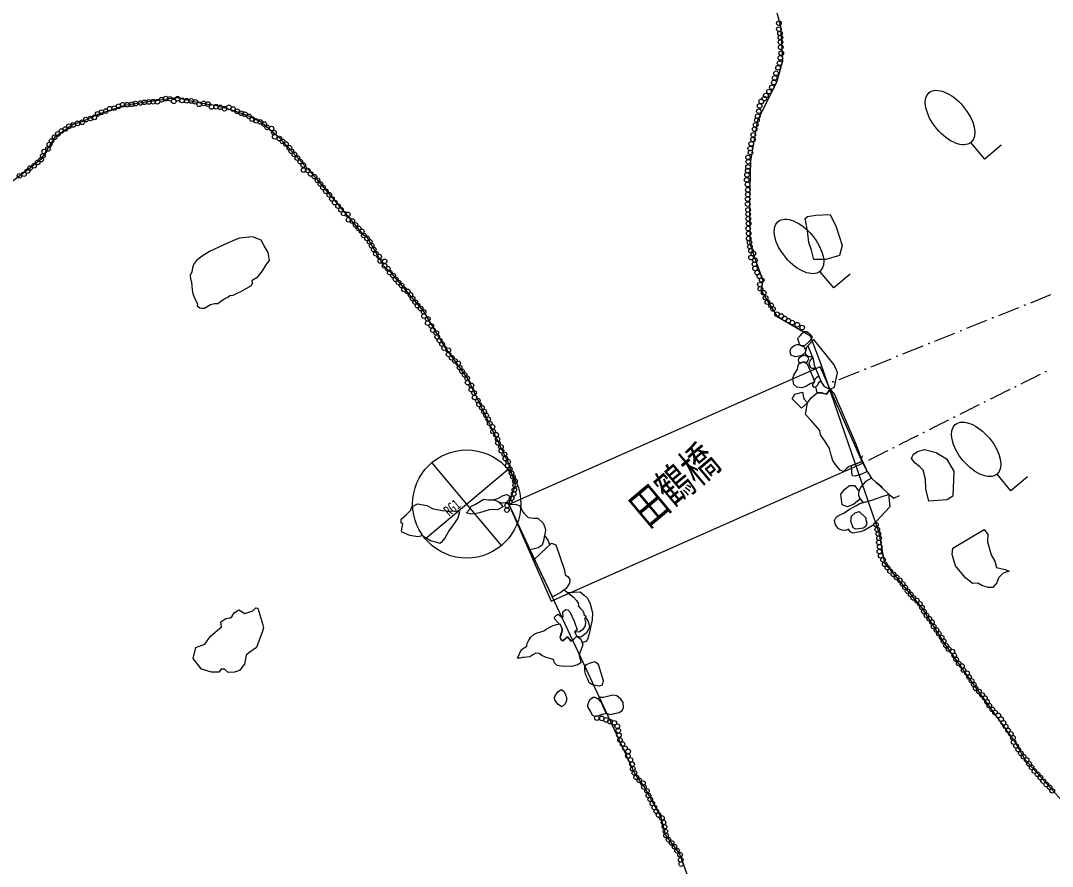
# Model space of a CAD drawing. Header units: metres. Extents: x -10443 to -4073, y -33280 to -26846.
# Drawn here: x -7843.31 to -7819.47, y -29598.09 to -29578.56 of the extents above; entities that cross this region are included whole.
import ezdxf
from ezdxf.enums import TextEntityAlignment as Align

# ---------------------------------------------------------------- set-up
doc = ezdxf.new("R2010")
doc.units = ezdxf.units.M
doc.header["$MEASUREMENT"] = 0
doc.linetypes.add('CONTINUOUS_1', pattern=[0])
doc.linetypes.add('CONTINUOUS_2', pattern=[0])
for name, color, linetype, lineweight in [('園路', 241, 'CONTINUOUS_2', 18), ('基準点', 254, 'CONTINUOUS_2', 18), ('木', 254, 'CONTINUOUS_2', 18), ('木材', 241, 'CONTINUOUS_2', 18), ('構造物', 241, 'CONTINUOUS_2', 18), ('石', 241, 'CONTINUOUS_2', 18), ('護岸', 241, 'CONTINUOUS_2', 18)]:
    doc.layers.add(name, color=color, linetype=linetype, lineweight=lineweight)
doc.styles.add('MS Gothic', font='MS Gothic.ttf')

msp = doc.modelspace()

# ---------------------------------------------------------------- hatches: boundary and pattern name
at = {"layer": '園路', "linetype": 'CONTINUOUS_1', "lineweight": 18}
for points in [[(-7820.097, -29585.131, 1), (-7820.112, -29585.131, 1)], [(-7820.835, -29585.427, 1), (-7820.85, -29585.427, 1)], [(-7821.574, -29585.723, 1), (-7821.589, -29585.723, 1)], [(-7822.312, -29586.018, 1), (-7822.327, -29586.018, 1)], [(-7823.05, -29586.314, 1), (-7823.065, -29586.314, 1)], [(-7823.788, -29586.61, 1), (-7823.803, -29586.61, 1)], [(-7819.61, -29586.669, 1), (-7819.625, -29586.669, 1)], [(-7824.526, -29586.905, 1), (-7824.541, -29586.905, 1)], [(-7820.317, -29587.018, 1), (-7820.332, -29587.018, 1)], [(-7821.024, -29587.369, 1), (-7821.039, -29587.369, 1)], [(-7821.729, -29587.72, 1), (-7821.744, -29587.72, 1)], [(-7822.434, -29588.074, 1), (-7822.449, -29588.074, 1)], [(-7823.138, -29588.429, 1), (-7823.153, -29588.429, 1)], [(-7823.841, -29588.785, 1), (-7823.856, -29588.785, 1)]]:
    msp.add_hatch(color=241, dxfattribs=at).paths.add_polyline_path(points, flags=0)

# ---------------------------------------------------------------- linework, layer by layer
at = {"layer": '園路', "color": 1, "linetype": 'CONTINUOUS_1', "lineweight": 18}
for p, q in [((-7819.968, -29585.076), (-7819.504, -29584.89)), ((-7820.706, -29585.372), (-7820.242, -29585.186)), ((-7821.444, -29585.668), (-7820.98, -29585.482)), ((-7822.182, -29585.963), (-7821.718, -29585.777)), ((-7822.92, -29586.259), (-7822.456, -29586.073)), ((-7823.658, -29586.555), (-7823.194, -29586.369)), ((-7824.396, -29586.85), (-7823.932, -29586.664))]:
    msp.add_line(p, q, dxfattribs=at)
for centre in [(-7820.105, -29585.131), (-7820.843, -29585.427), (-7821.581, -29585.723), (-7822.319, -29586.018), (-7823.057, -29586.314), (-7823.795, -29586.61), (-7819.618, -29586.669), (-7824.533, -29586.905), (-7820.325, -29587.018), (-7821.031, -29587.369), (-7821.737, -29587.72), (-7822.441, -29588.074), (-7823.145, -29588.429), (-7823.849, -29588.785)]:
    msp.add_circle(centre, 0.0075, dxfattribs=at)
for start, end in [(116.24389, 116.31726), (116.35958, 116.43294), (116.47526, 116.54862), (116.59094, 116.6643), (116.70662, 116.77998), (116.8223, 116.89567)]:
    msp.add_arc((-7647.068, -29936.985), 390.505, start, end, dxfattribs=at)
at = {"layer": '基準点', "color": 1, "linetype": 'CONTINUOUS_2', "lineweight": 18}
for p, q in [((-7833.959, -29590.529), (-7832.043, -29588.923)), ((-7832.198, -29590.684), (-7833.804, -29588.768))]:
    msp.add_line(p, q, dxfattribs=at)
msp.add_circle((-7833.001, -29589.726), 1.25, dxfattribs=at)
at = {"layer": '木', "color": 1, "linetype": 'CONTINUOUS_1', "lineweight": 18}
for p, q in [((-7821.03, -29581.759), (-7821.351, -29581.376)), ((-7820.647, -29581.438), (-7821.03, -29581.759)), ((-7824.52, -29584.735), (-7824.841, -29584.352)), ((-7824.137, -29584.414), (-7824.52, -29584.735)), ((-7820.424, -29589.421), (-7820.746, -29589.038)), ((-7820.041, -29589.099), (-7820.424, -29589.421))]:
    msp.add_line(p, q, dxfattribs=at)
for centre in [(-7821.833, -29580.801), (-7825.323, -29583.777), (-7821.228, -29588.463)]:
    msp.add_ellipse(centre, major_axis=(-0.482, 0.575), ratio=0.533333, dxfattribs=at)
at = {"layer": '木材', "color": 4, "linetype": 'CONTINUOUS_2', "lineweight": 18}
for centre, radius in [((-7825.786, -29578.623), 0.0536), ((-7825.786, -29578.761), 0.0536), ((-7825.762, -29578.862), 0.0536), ((-7825.751, -29578.95), 0.0536), ((-7825.75, -29579.06), 0.0536), ((-7825.744, -29579.176), 0.0536), ((-7825.754, -29579.423), 0.0536), ((-7825.733, -29579.312), 0.0536), ((-7825.805, -29579.65), 0.0536), ((-7825.77, -29579.544), 0.0536), ((-7825.883, -29579.885), 0.0536), ((-7825.851, -29579.779), 0.0536), ((-7825.95, -29580.102), 0.0536), ((-7825.903, -29579.99), 0.0536), ((-7840.054, -29580.39), 0.0535), ((-7839.958, -29580.362), 0.0535), ((-7839.86, -29580.369), 0.0535), ((-7839.682, -29580.367), 0.0535), ((-7839.578, -29580.405), 0.0535), ((-7839.471, -29580.413), 0.0535), ((-7826.126, -29580.364), 0.0536), ((-7826.088, -29580.292), 0.0536), ((-7826.016, -29580.2), 0.0536), ((-7841.341, -29580.65), 0.0535), ((-7841.253, -29580.597), 0.0535), ((-7841.146, -29580.584), 0.0535), ((-7841.044, -29580.539), 0.0535), ((-7840.951, -29580.505), 0.0535), ((-7840.853, -29580.505), 0.0535), ((-7840.739, -29580.494), 0.0535), ((-7840.656, -29580.478), 0.0535), ((-7840.542, -29580.465), 0.0535), ((-7840.451, -29580.449), 0.0535), ((-7840.347, -29580.44), 0.0535), ((-7840.248, -29580.436), 0.0535), ((-7840.148, -29580.435), 0.0535), ((-7839.771, -29580.426), 0.0535), ((-7839.369, -29580.416), 0.0535), ((-7839.275, -29580.437), 0.0535), ((-7839.183, -29580.494), 0.0535), ((-7839.08, -29580.475), 0.0535), ((-7838.979, -29580.49), 0.0535), ((-7838.898, -29580.554), 0.0535), ((-7838.793, -29580.55), 0.0535), ((-7838.695, -29580.565), 0.0535), ((-7838.599, -29580.596), 0.0535), ((-7838.496, -29580.567), 0.0535), ((-7838.399, -29580.604), 0.0535), ((-7826.251, -29580.653), 0.0536), ((-7826.233, -29580.532), 0.0536), ((-7826.196, -29580.427), 0.0536), ((-7841.802, -29580.848), 0.0535), ((-7841.698, -29580.822), 0.0535), ((-7841.608, -29580.797), 0.0535), ((-7841.53, -29580.717), 0.0535), ((-7841.441, -29580.679), 0.0535), ((-7838.312, -29580.654), 0.0535), ((-7838.212, -29580.701), 0.0535), ((-7838.128, -29580.724), 0.0535), ((-7838.033, -29580.773), 0.0535), ((-7837.958, -29580.835), 0.0535), ((-7837.872, -29580.876), 0.0535), ((-7826.296, -29580.864), 0.0536), ((-7826.277, -29580.769), 0.0536), ((-7842.366, -29581.111), 0.0535), ((-7842.276, -29581.065), 0.0535), ((-7842.191, -29581.001), 0.0535), ((-7842.095, -29580.972), 0.0535), ((-7841.996, -29580.937), 0.0535), ((-7841.888, -29580.91), 0.0535), ((-7837.772, -29580.903), 0.0535), ((-7837.682, -29580.952), 0.0535), ((-7837.613, -29581.027), 0.0535), ((-7837.513, -29581.056), 0.0535), ((-7826.347, -29581.07), 0.0536), ((-7826.323, -29580.97), 0.0536), ((-7842.596, -29581.342), 0.0535), ((-7842.525, -29581.256), 0.0535), ((-7842.448, -29581.178), 0.0535), ((-7837.456, -29581.147), 0.0535), ((-7837.437, -29581.246), 0.0535), ((-7837.332, -29581.287), 0.0535), ((-7837.257, -29581.35), 0.0535), ((-7826.385, -29581.31), 0.0536), ((-7826.378, -29581.202), 0.0536), ((-7842.766, -29581.587), 0.0535), ((-7842.677, -29581.526), 0.0535), ((-7842.644, -29581.424), 0.0535), ((-7837.178, -29581.414), 0.0535), ((-7837.1, -29581.497), 0.0535), ((-7837.055, -29581.58), 0.0535), ((-7826.449, -29581.515), 0.0536), ((-7826.425, -29581.408), 0.0536), ((-7842.918, -29581.836), 0.0535), ((-7842.838, -29581.773), 0.0535), ((-7842.794, -29581.684), 0.0535), ((-7836.982, -29581.653), 0.0535), ((-7836.915, -29581.737), 0.0535), ((-7836.849, -29581.819), 0.0535), ((-7826.501, -29581.719), 0.0536), ((-7826.494, -29581.82), 0.0536), ((-7826.444, -29581.61), 0.0536), ((-7843.154, -29582.039), 0.0535), ((-7843.089, -29581.966), 0.0535), ((-7842.997, -29581.914), 0.0535), ((-7836.78, -29581.898), 0.0535), ((-7836.771, -29582.013), 0.0535), ((-7836.675, -29582.023), 0.0535), ((-7826.508, -29582.026), 0.0536), ((-7826.5, -29581.941), 0.0536), ((-7843.337, -29582.147), 0.0535), ((-7843.234, -29582.108), 0.0535), ((-7836.607, -29582.103), 0.0535), ((-7836.521, -29582.166), 0.0535), ((-7836.449, -29582.249), 0.0535), ((-7826.531, -29582.241), 0.0536), ((-7826.524, -29582.126), 0.0536), ((-7836.383, -29582.335), 0.0535), ((-7836.323, -29582.418), 0.0535), ((-7836.257, -29582.502), 0.0535), ((-7826.512, -29582.346), 0.0536), ((-7826.505, -29582.467), 0.0536), ((-7836.177, -29582.583), 0.0535), ((-7836.116, -29582.68), 0.0535), ((-7836.05, -29582.765), 0.0535), ((-7826.507, -29582.684), 0.0536), ((-7826.505, -29582.58), 0.0536), ((-7835.975, -29582.845), 0.0535), ((-7835.907, -29582.929), 0.0535), ((-7835.843, -29583.016), 0.0535), ((-7835.748, -29583.037), 0.0535), ((-7826.507, -29582.8), 0.0536), ((-7826.499, -29582.933), 0.0536), ((-7826.497, -29583.031), 0.0536), ((-7835.734, -29583.16), 0.0535), ((-7835.644, -29583.191), 0.0535), ((-7826.494, -29583.141), 0.0536), ((-7826.488, -29583.25), 0.0536), ((-7835.571, -29583.281), 0.0535), ((-7835.499, -29583.362), 0.0535), ((-7835.426, -29583.431), 0.0535), ((-7826.498, -29583.365), 0.0536), ((-7826.486, -29583.477), 0.0536), ((-7835.379, -29583.524), 0.0535), ((-7835.303, -29583.591), 0.0535), ((-7835.243, -29583.669), 0.0535), ((-7826.483, -29583.591), 0.0536), ((-7826.467, -29583.689), 0.0536), ((-7835.195, -29583.762), 0.0535), ((-7835.149, -29583.85), 0.0535), ((-7835.099, -29583.946), 0.0535), ((-7826.456, -29583.782), 0.0536), ((-7826.429, -29583.877), 0.0536), ((-7826.375, -29583.943), 0.0536), ((-7835.025, -29584.011), 0.0535), ((-7835.002, -29584.113), 0.0535), ((-7834.9, -29584.224), 0.0535), ((-7834.898, -29584.121), 0.0535), ((-7826.431, -29584.035), 0.0536), ((-7826.351, -29584.187), 0.0536), ((-7826.337, -29584.098), 0.0536), ((-7834.824, -29584.293), 0.0535), ((-7834.779, -29584.383), 0.0535), ((-7834.704, -29584.449), 0.0535), ((-7826.337, -29584.285), 0.0536), ((-7826.289, -29584.381), 0.0536), ((-7826.239, -29584.467), 0.0536), ((-7834.646, -29584.534), 0.0535), ((-7834.576, -29584.61), 0.0535), ((-7834.506, -29584.68), 0.0535), ((-7826.226, -29584.657), 0.0536), ((-7826.184, -29584.552), 0.0536), ((-7834.45, -29584.769), 0.0535), ((-7834.364, -29584.815), 0.0535), ((-7834.301, -29584.896), 0.0535), ((-7826.214, -29584.755), 0.0536), ((-7826.137, -29584.846), 0.0536), ((-7834.252, -29584.982), 0.0535), ((-7834.19, -29585.064), 0.0535), ((-7834.138, -29585.144), 0.0535), ((-7826.095, -29584.964), 0.0536), ((-7826.053, -29585.061), 0.0536), ((-7825.967, -29585.139), 0.0536), ((-7834.063, -29585.213), 0.0535), ((-7833.996, -29585.29), 0.0535), ((-7833.987, -29585.387), 0.0535), ((-7825.924, -29585.219), 0.0536), ((-7825.833, -29585.343), 0.0536), ((-7825.732, -29585.386), 0.0536), ((-7833.903, -29585.548), 0.0535), ((-7833.902, -29585.449), 0.0535), ((-7833.82, -29585.612), 0.0535), ((-7825.655, -29585.438), 0.0536), ((-7825.568, -29585.491), 0.0536), ((-7825.477, -29585.537), 0.0536), ((-7825.364, -29585.584), 0.0536), ((-7825.249, -29585.651), 0.0536), ((-7833.782, -29585.708), 0.0535), ((-7833.706, -29585.772), 0.0535), ((-7833.682, -29585.866), 0.0535), ((-7833.627, -29585.95), 0.0535), ((-7833.57, -29586.033), 0.0535), ((-7833.523, -29586.125), 0.0535), ((-7833.429, -29586.172), 0.0535), ((-7833.419, -29586.271), 0.0535), ((-7833.348, -29586.347), 0.0535), ((-7833.274, -29586.42), 0.0535), ((-7833.199, -29586.475), 0.0535), ((-7833.166, -29586.575), 0.0535), ((-7833.108, -29586.661), 0.0535), ((-7833.049, -29586.742), 0.0535), ((-7832.991, -29586.822), 0.0535), ((-7832.98, -29586.922), 0.0535), ((-7832.897, -29587.084), 0.0535), ((-7832.893, -29586.986), 0.0535), ((-7832.832, -29587.16), 0.0535), ((-7832.819, -29587.263), 0.0535), ((-7832.744, -29587.336), 0.0535), ((-7832.716, -29587.427), 0.0535), ((-7832.651, -29587.503), 0.0535), ((-7832.601, -29587.59), 0.0535), ((-7832.553, -29587.678), 0.0535), ((-7832.506, -29587.769), 0.0535), ((-7832.47, -29587.866), 0.0535), ((-7832.407, -29587.944), 0.0535), ((-7832.393, -29588.048), 0.0535), ((-7832.324, -29588.126), 0.0535), ((-7832.29, -29588.226), 0.0535), ((-7832.28, -29588.316), 0.0535), ((-7832.211, -29588.406), 0.0535), ((-7832.199, -29588.494), 0.0535), ((-7832.13, -29588.575), 0.0535), ((-7832.107, -29588.677), 0.0535), ((-7832.044, -29588.749), 0.0535), ((-7832.058, -29588.844), 0.0535), ((-7832.005, -29588.918), 0.0535), ((-7831.966, -29589.013), 0.0535), ((-7831.932, -29589.098), 0.0535), ((-7831.888, -29589.195), 0.0535), ((-7831.901, -29589.398), 0.0535), ((-7831.882, -29589.289), 0.0535), ((-7832.006, -29589.681), 0.0535), ((-7831.964, -29589.592), 0.0535), ((-7831.916, -29589.491), 0.0535), ((-7832.073, -29589.864), 0.0535), ((-7832.066, -29589.76), 0.0535), ((-7823.545, -29590.202), 0.0536), ((-7823.513, -29590.313), 0.0536), ((-7823.488, -29590.417), 0.0536), ((-7823.475, -29590.613), 0.0536), ((-7823.471, -29590.512), 0.0536), ((-7823.466, -29590.822), 0.0536), ((-7823.456, -29590.715), 0.0536), ((-7823.434, -29590.919), 0.0536), ((-7823.381, -29591.013), 0.0536), ((-7823.34, -29591.117), 0.0536), ((-7823.279, -29591.195), 0.0536), ((-7823.219, -29591.274), 0.0536), ((-7823.142, -29591.346), 0.0536), ((-7823.066, -29591.42), 0.0536), ((-7822.992, -29591.485), 0.0536), ((-7822.93, -29591.57), 0.0536), ((-7822.87, -29591.652), 0.0536), ((-7822.812, -29591.74), 0.0536), ((-7822.74, -29591.813), 0.0536), ((-7822.682, -29591.895), 0.0536), ((-7822.599, -29591.955), 0.0536), ((-7822.53, -29592.031), 0.0536), ((-7822.482, -29592.118), 0.0536), ((-7822.436, -29592.209), 0.0536), ((-7822.376, -29592.297), 0.0536), ((-7822.313, -29592.375), 0.0536), ((-7822.249, -29592.452), 0.0536), ((-7822.213, -29592.551), 0.0536), ((-7822.145, -29592.637), 0.0536), ((-7822.091, -29592.72), 0.0536), ((-7822.026, -29592.809), 0.0536), ((-7821.98, -29592.894), 0.0536), ((-7821.925, -29592.996), 0.0536), ((-7821.867, -29593.075), 0.0536), ((-7821.78, -29593.134), 0.0536), ((-7821.737, -29593.221), 0.0536), ((-7821.692, -29593.312), 0.0536), ((-7821.633, -29593.406), 0.0536), ((-7821.556, -29593.466), 0.0536), ((-7821.521, -29593.559), 0.0536), ((-7821.439, -29593.632), 0.0536), ((-7821.392, -29593.72), 0.0536), ((-7821.333, -29593.809), 0.0536), ((-7821.284, -29593.897), 0.0536), ((-7821.24, -29593.982), 0.0536), ((-7821.165, -29594.058), 0.0536), ((-7821.092, -29594.134), 0.0536), ((-7821.025, -29594.207), 0.0536), ((-7820.975, -29594.296), 0.0536), ((-7820.924, -29594.384), 0.0536), ((-7820.858, -29594.467), 0.0536), ((-7829.995, -29594.668), 0.0535), ((-7829.879, -29594.677), 0.0535), ((-7829.781, -29594.71), 0.0535), ((-7820.793, -29594.541), 0.0536), ((-7820.719, -29594.608), 0.0536), ((-7820.653, -29594.691), 0.0536), ((-7829.691, -29594.75), 0.0535), ((-7829.592, -29594.781), 0.0535), ((-7829.522, -29594.857), 0.0535), ((-7820.598, -29594.78), 0.0536), ((-7820.548, -29594.863), 0.0536), ((-7820.493, -29594.952), 0.0536), ((-7829.499, -29594.96), 0.0535), ((-7829.484, -29595.066), 0.0535), ((-7829.461, -29595.175), 0.0535), ((-7820.428, -29595.032), 0.0536), ((-7820.379, -29595.124), 0.0536), ((-7829.401, -29595.269), 0.0535), ((-7829.345, -29595.363), 0.0535), ((-7820.363, -29595.222), 0.0536), ((-7820.306, -29595.31), 0.0536), ((-7820.255, -29595.398), 0.0536), ((-7829.277, -29595.545), 0.0535), ((-7829.272, -29595.438), 0.0535), ((-7829.216, -29595.633), 0.0535), ((-7820.196, -29595.48), 0.0536), ((-7820.132, -29595.562), 0.0536), ((-7820.061, -29595.635), 0.0536), ((-7829.179, -29595.736), 0.0535), ((-7829.164, -29595.839), 0.0535), ((-7820.005, -29595.726), 0.0536), ((-7819.946, -29595.809), 0.0536), ((-7819.884, -29595.894), 0.0536), ((-7829.127, -29595.936), 0.0535), ((-7829.083, -29596.034), 0.0535), ((-7829.014, -29596.106), 0.0535), ((-7819.81, -29595.968), 0.0536), ((-7819.745, -29596.044), 0.0536), ((-7819.677, -29596.125), 0.0536), ((-7828.93, -29596.173), 0.0535), ((-7828.905, -29596.262), 0.0535), ((-7828.835, -29596.349), 0.0535), ((-7819.61, -29596.199), 0.0536), ((-7819.531, -29596.268), 0.0536), ((-7819.47, -29596.349), 0.0536), ((-7828.802, -29596.457), 0.0535), ((-7828.76, -29596.545), 0.0535), ((-7828.712, -29596.639), 0.0535), ((-7828.668, -29596.736), 0.0535), ((-7828.62, -29596.822), 0.0535), ((-7828.57, -29596.904), 0.0535), ((-7828.491, -29596.978), 0.0535), ((-7828.454, -29597.079), 0.0535), ((-7828.433, -29597.18), 0.0535), ((-7828.411, -29597.284), 0.0535), ((-7828.394, -29597.382), 0.0535), ((-7828.338, -29597.477), 0.0535), ((-7828.267, -29597.551), 0.0535), ((-7828.2, -29597.641), 0.0535), ((-7828.139, -29597.731), 0.0535), ((-7828.072, -29597.825), 0.0535), ((-7828.056, -29597.94), 0.0535), ((-7828.045, -29598.039), 0.0535)]:
    msp.add_circle(centre, radius, dxfattribs=at)
at = {"layer": '石', "color": 4, "linetype": 'CONTINUOUS_2', "lineweight": 18}
for p, q in [((-7823.771, -29588.922), (-7823.729, -29588.997)), ((-7823.729, -29588.997), (-7823.651, -29589.127)), ((-7823.651, -29589.127), (-7823.541, -29589.231)), ((-7823.541, -29589.231), (-7823.435, -29589.315)), ((-7823.435, -29589.315), (-7823.401, -29589.355)), ((-7823.401, -29589.355), (-7823.241, -29589.502)), ((-7823.241, -29589.502), (-7823.128, -29589.587)), ((-7823.128, -29589.587), (-7822.998, -29589.529))]:
    msp.add_line(p, q, dxfattribs=at)
at = {"layer": '石', "color": 4, "linetype": 'CONTINUOUS_2', "lineweight": 18, "flags": 128}
for points in [[(-7825.092, -29583.685), (-7825.129, -29583.419), (-7825.179, -29583.132), (-7825.123, -29583.085), (-7824.933, -29583.053), (-7824.603, -29583.036), (-7824.467, -29583.324), (-7824.328, -29583.754), (-7824.389, -29583.986), (-7824.7, -29584.082), (-7824.977, -29584.081), (-7825.03, -29583.866), (-7825.092, -29583.685)], [(-7839.319, -29584.197), (-7839.34, -29584.282), (-7839.353, -29584.367), (-7839.389, -29584.447), (-7839.381, -29584.536), (-7839.359, -29584.592), (-7839.353, -29584.696), (-7839.348, -29584.769), (-7839.328, -29584.869), (-7839.308, -29584.927), (-7839.268, -29585.017), (-7839.225, -29585.105), (-7839.231, -29585.149), (-7839.17, -29585.192), (-7839.121, -29585.204), (-7839.061, -29585.204), (-7838.919, -29585.12), (-7838.829, -29585.097), (-7838.75, -29585.095), (-7838.632, -29584.999), (-7838.524, -29584.947), (-7838.478, -29584.909), (-7838.395, -29584.903), (-7838.292, -29584.848), (-7838.22, -29584.816), (-7837.974, -29584.68), (-7837.955, -29584.622), (-7837.957, -29584.553), (-7837.827, -29584.476), (-7837.719, -29584.339), (-7837.638, -29584.204), (-7837.556, -29584.1), (-7837.59, -29583.916), (-7837.682, -29583.76), (-7837.748, -29583.635), (-7837.952, -29583.552), (-7838.249, -29583.589), (-7838.356, -29583.626), (-7838.614, -29583.74), (-7838.944, -29583.894), (-7839.112, -29584.002), (-7839.247, -29584.098), (-7839.319, -29584.197)], [(-7823.855, -29588.614), (-7823.884, -29588.676), (-7823.771, -29588.922)], [(-7833.011, -29589.933), (-7832.939, -29589.851), (-7832.909, -29589.786), (-7832.796, -29589.732), (-7832.604, -29589.61), (-7832.515, -29589.629), (-7832.417, -29589.631), (-7832.345, -29589.64), (-7832.264, -29589.673), (-7832.201, -29589.744), (-7832.167, -29589.785), (-7832.165, -29589.787), (-7832.292, -29589.861), (-7832.375, -29589.854), (-7832.481, -29589.862), (-7832.561, -29589.882), (-7832.631, -29589.904), (-7832.735, -29589.935), (-7832.84, -29589.954), (-7832.909, -29589.963), (-7833.004, -29589.927)], [(-7832.417, -29589.631), (-7832.284, -29589.597), (-7832.176, -29589.54), (-7832.081, -29589.505), (-7832.027, -29589.529), (-7831.999, -29589.579), (-7832.002, -29589.642), (-7832.012, -29589.67), (-7832.037, -29589.69), (-7832.063, -29589.696), (-7832.113, -29589.698), (-7832.171, -29589.704), (-7832.199, -29589.703), (-7832.264, -29589.673)], [(-7833.658, -29590.625), (-7833.84, -29590.572), (-7834.03, -29590.46), (-7834.132, -29590.482), (-7834.318, -29590.454), (-7834.495, -29590.373), (-7834.51, -29590.343), (-7834.481, -29590.184), (-7834.517, -29590.162), (-7834.517, -29590.073), (-7834.401, -29589.972), (-7834.304, -29589.873), (-7834.273, -29589.787), (-7834.135, -29589.724), (-7833.923, -29589.758), (-7833.78, -29589.84), (-7833.564, -29589.874), (-7833.39, -29589.891), (-7833.225, -29589.886), (-7833.165, -29589.903), (-7833.208, -29590.049), (-7833.312, -29590.207), (-7833.411, -29590.347), (-7833.506, -29590.515), (-7833.592, -29590.615), (-7833.619, -29590.634), (-7833.658, -29590.625)], [(-7831.206, -29590.451), (-7831.126, -29590.558), (-7831.083, -29590.672)], [(-7830.75, -29591.71), (-7830.537, -29591.878), (-7830.468, -29591.954), (-7830.421, -29592.033), (-7830.423, -29592.078), (-7830.382, -29592.13), (-7830.325, -29592.182), (-7830.294, -29592.242), (-7830.293, -29592.278), (-7830.245, -29592.313), (-7830.276, -29592.391), (-7830.253, -29592.441), (-7830.266, -29592.538), (-7830.325, -29592.631), (-7830.408, -29592.687), (-7830.508, -29592.679)], [(-7830.686, -29591.765), (-7830.38, -29591.754), (-7830.284, -29591.828), (-7830.21, -29591.902), (-7830.145, -29592.028), (-7830.095, -29592.241), (-7830.105, -29592.398), (-7830.13, -29592.537), (-7830.165, -29592.691), (-7830.209, -29592.851), (-7830.251, -29592.899), (-7830.336, -29592.929)], [(-7838.271, -29592.171), (-7838.132, -29592.252), (-7837.946, -29592.191), (-7837.876, -29592.123), (-7837.83, -29592.127), (-7837.711, -29592.518), (-7837.697, -29592.58), (-7837.718, -29592.665), (-7837.795, -29592.868), (-7837.859, -29593.041), (-7838.036, -29593.162), (-7838.102, -29593.214), (-7838.14, -29593.422), (-7838.251, -29593.568), (-7838.366, -29593.611), (-7838.516, -29593.614), (-7838.6, -29593.539), (-7838.673, -29593.537), (-7838.728, -29593.605), (-7838.902, -29593.609), (-7839.13, -29593.539), (-7839.326, -29593.293), (-7839.261, -29593.037), (-7839.051, -29592.96), (-7838.921, -29592.777), (-7838.666, -29592.563), (-7838.685, -29592.448), (-7838.565, -29592.372), (-7838.471, -29592.353), (-7838.428, -29592.328), (-7838.373, -29592.239), (-7838.271, -29592.171)], [(-7830.258, -29592.345), (-7830.193, -29592.439), (-7830.168, -29592.524), (-7830.165, -29592.576), (-7830.204, -29592.647), (-7830.233, -29592.697), (-7830.319, -29592.767), (-7830.366, -29592.801), (-7830.405, -29592.795), (-7830.458, -29592.775)], [(-7830.458, -29592.775), (-7830.363, -29592.849), (-7830.352, -29592.878), (-7830.32, -29592.977), (-7830.384, -29593.159), (-7830.4, -29593.228), (-7830.371, -29593.352), (-7830.358, -29593.382), (-7830.432, -29593.439), (-7830.58, -29593.479), (-7830.818, -29593.473), (-7830.914, -29593.453), (-7830.981, -29593.382), (-7830.988, -29593.323), (-7831.05, -29593.304), (-7831.163, -29593.269), (-7831.269, -29593.224), (-7831.327, -29593.174), (-7831.403, -29593.172), (-7831.477, -29593.205), (-7831.54, -29593.251), (-7831.616, -29593.265), (-7831.686, -29593.27), (-7831.714, -29593.267), (-7831.764, -29593.282), (-7831.789, -29593.287), (-7831.827, -29593.282)], [(-7830.957, -29594.152), (-7830.893, -29594.065), (-7830.816, -29594.011), (-7830.761, -29594.051), (-7830.722, -29594.13), (-7830.693, -29594.197), (-7830.692, -29594.264), (-7830.729, -29594.337), (-7830.806, -29594.408), (-7830.89, -29594.357), (-7830.963, -29594.248), (-7830.97, -29594.192), (-7830.957, -29594.152)], [(-7830.204, -29594.362), (-7830.153, -29594.237), (-7830.079, -29594.184), (-7830.037, -29594.189), (-7829.968, -29594.221), (-7829.888, -29594.316), (-7829.83, -29594.456), (-7829.784, -29594.549), (-7829.804, -29594.571), (-7829.878, -29594.583), (-7829.96, -29594.624), (-7830.047, -29594.635), (-7830.092, -29594.612), (-7830.142, -29594.51), (-7830.206, -29594.409), (-7830.204, -29594.362)]]:
    msp.add_lwpolyline(points, dxfattribs=at)
for points in [[(-7825.096, -29585.983), (-7825.188, -29586.064), (-7825.217, -29586.076), (-7825.263, -29586.074), (-7825.293, -29586.056), (-7825.321, -29586.014), (-7825.338, -29585.96), (-7825.351, -29585.915), (-7825.342, -29585.885), (-7825.298, -29585.841), (-7825.251, -29585.787), (-7825.227, -29585.765), (-7825.196, -29585.745), (-7825.141, -29585.745), (-7825.114, -29585.761), (-7825.072, -29585.802), (-7825.017, -29585.874), (-7825.041, -29585.915)], [(-7825.256, -29586.299), (-7825.398, -29586.33), (-7825.507, -29586.296), (-7825.525, -29586.214), (-7825.515, -29586.133), (-7825.489, -29586.109), (-7825.432, -29586.065), (-7825.366, -29586.04), (-7825.324, -29586.038), (-7825.293, -29586.056), (-7825.263, -29586.074), (-7825.206, -29586.097), (-7825.168, -29586.189), (-7825.19, -29586.236), (-7825.235, -29586.28)], [(-7825.024, -29586.323), (-7825.07, -29586.328), (-7825.111, -29586.317), (-7825.158, -29586.285), (-7825.174, -29586.245), (-7825.168, -29586.189), (-7825.152, -29586.116), (-7825.131, -29586.086), (-7825.116, -29586.071), (-7825.016, -29586.317)], [(-7825.116, -29586.071), (-7824.992, -29586.376), (-7824.971, -29586.518), (-7824.803, -29586.92), (-7824.744, -29587.011), (-7824.731, -29587.012), (-7824.606, -29587.076), (-7824.505, -29587.028), (-7824.478, -29586.915), (-7824.435, -29586.692), (-7824.513, -29586.51), (-7824.977, -29585.924)], [(-7825.218, -29586.445), (-7825.294, -29586.472), (-7825.33, -29586.449), (-7825.337, -29586.406), (-7825.328, -29586.367), (-7825.311, -29586.345), (-7825.263, -29586.307), (-7825.186, -29586.291), (-7825.143, -29586.312), (-7825.114, -29586.342), (-7825.106, -29586.383), (-7825.117, -29586.414), (-7825.143, -29586.453), (-7825.153, -29586.46)], [(-7825.063, -29586.952), (-7825.167, -29587.008), (-7825.257, -29587.043), (-7825.372, -29587.025), (-7825.439, -29586.965), (-7825.468, -29586.834), (-7825.439, -29586.746), (-7825.356, -29586.612), (-7825.34, -29586.531), (-7825.323, -29586.489), (-7825.218, -29586.445), (-7825.133, -29586.489), (-7824.994, -29586.811), (-7824.967, -29586.9)], [(-7824.938, -29586.597), (-7825.016, -29586.599), (-7825.047, -29586.577), (-7825.074, -29586.523), (-7825.088, -29586.478), (-7825.08, -29586.453), (-7825.064, -29586.42), (-7825.024, -29586.373), (-7825.004, -29586.345), (-7824.992, -29586.376), (-7824.971, -29586.518)], [(-7824.861, -29586.918), (-7824.895, -29586.978), (-7824.935, -29587.019), (-7824.976, -29587.034), (-7825.014, -29586.98), (-7824.967, -29586.9), (-7824.95, -29586.832), (-7824.919, -29586.803), (-7824.869, -29586.763), (-7824.821, -29586.879)], [(-7824.606, -29587.076), (-7824.69, -29587.186), (-7824.804, -29587.161), (-7824.906, -29587.157), (-7824.935, -29587.019), (-7824.895, -29586.978), (-7824.861, -29586.918), (-7824.821, -29586.879), (-7824.803, -29586.92), (-7824.744, -29587.011), (-7824.731, -29587.012), (-7824.627, -29587.065)], [(-7825.125, -29587.389), (-7825.263, -29587.51), (-7825.334, -29587.444), (-7825.483, -29587.298), (-7825.421, -29587.187), (-7825.244, -29587.143), (-7825.21, -29587.3)], [(-7823.866, -29588.746), (-7824.166, -29588.856), (-7824.227, -29588.907), (-7824.283, -29588.977), (-7824.368, -29588.942), (-7824.478, -29588.811), (-7824.541, -29588.718), (-7824.581, -29588.599), (-7824.615, -29588.44), (-7824.72, -29588.281), (-7824.828, -29588.124), (-7824.839, -29588.026), (-7825.052, -29587.786), (-7825.173, -29587.661), (-7825.125, -29587.389), (-7825.045, -29587.274), (-7824.906, -29587.157), (-7824.883, -29587.16), (-7824.811, -29587.16), (-7824.69, -29587.186), (-7824.606, -29587.076), (-7824.503, -29587.197), (-7824, -29588.358)], [(-7821.896, -29589.629), (-7822.321, -29589.659), (-7822.389, -29589.374), (-7822.398, -29589.154), (-7822.453, -29588.946), (-7822.529, -29588.865), (-7822.636, -29588.78), (-7822.726, -29588.673), (-7822.684, -29588.585), (-7822.587, -29588.512), (-7822.42, -29588.463), (-7822.153, -29588.539), (-7821.917, -29588.683), (-7821.747, -29588.966), (-7821.769, -29589.547)], [(-7823.762, -29588.981), (-7823.896, -29589.043), (-7824.024, -29589.081), (-7824.084, -29589.076), (-7824.104, -29588.994), (-7824.112, -29588.837), (-7823.866, -29588.746), (-7823.794, -29588.887), (-7823.771, -29588.922)], [(-7823.651, -29589.127), (-7823.784, -29589.206), (-7823.893, -29589.327), (-7823.942, -29589.427), (-7823.949, -29589.475), (-7823.947, -29589.532), (-7823.928, -29589.582), (-7823.845, -29589.694), (-7823.638, -29589.637), (-7823.4, -29589.549), (-7823.276, -29589.513), (-7823.251, -29589.493), (-7823.401, -29589.355), (-7823.435, -29589.315), (-7823.541, -29589.231)], [(-7823.928, -29589.624), (-7824.052, -29589.731), (-7824.2, -29589.791), (-7824.326, -29589.746), (-7824.355, -29589.499), (-7824.264, -29589.38), (-7824.157, -29589.301), (-7824.043, -29589.301), (-7823.942, -29589.427), (-7823.949, -29589.475), (-7823.947, -29589.532), (-7823.928, -29589.582)], [(-7823.633, -29590.226), (-7823.814, -29590.335), (-7823.906, -29590.364), (-7824, -29590.386), (-7824.076, -29590.402), (-7824.132, -29590.371), (-7824.166, -29590.327), (-7824.181, -29590.309), (-7824.24, -29590.335), (-7824.325, -29590.333), (-7824.408, -29590.298), (-7824.483, -29590.205), (-7824.502, -29590.106), (-7824.464, -29590.027), (-7824.396, -29589.979), (-7824.287, -29589.937), (-7824.153, -29589.842), (-7823.994, -29589.756), (-7823.913, -29589.713), (-7823.639, -29589.638), (-7823.4, -29589.549), (-7823.276, -29589.513), (-7823.251, -29589.493), (-7823.225, -29589.787)], [(-7832.02, -29589.733), (-7831.874, -29589.726), (-7831.793, -29589.757), (-7831.745, -29589.818), (-7831.718, -29589.884), (-7831.681, -29589.933), (-7831.579, -29590.039), (-7831.446, -29590.055), (-7831.358, -29590.055), (-7831.238, -29590.164), (-7831.198, -29590.259), (-7831.183, -29590.326), (-7831.199, -29590.42), (-7831.21, -29590.473), (-7831.219, -29590.548), (-7831.255, -29590.676), (-7831.352, -29590.736), (-7831.538, -29590.786)], [(-7823.831, -29590.28), (-7824.01, -29590.304), (-7824.069, -29590.276), (-7824.128, -29590.123), (-7824.107, -29590.007), (-7824.025, -29589.928), (-7823.934, -29589.895), (-7823.778, -29590.046), (-7823.775, -29590.081), (-7823.757, -29590.167), (-7823.777, -29590.234)], [(-7820.469, -29591.278), (-7820.603, -29591.325), (-7820.71, -29591.433), (-7820.749, -29591.543), (-7820.843, -29591.652), (-7820.948, -29591.656), (-7821.096, -29591.607), (-7821.192, -29591.55), (-7821.316, -29591.558), (-7821.474, -29591.428), (-7821.597, -29591.28), (-7821.703, -29591.154), (-7821.784, -29590.893), (-7821.771, -29590.745), (-7821.045, -29590.315), (-7820.96, -29590.429), (-7820.969, -29590.598), (-7820.878, -29590.898), (-7820.797, -29591.045), (-7820.761, -29591.194), (-7820.56, -29591.241)], [(-7831.436, -29591.001), (-7831.041, -29590.632), (-7830.943, -29590.668), (-7830.738, -29591.252), (-7830.723, -29591.357), (-7830.668, -29591.401), (-7830.617, -29591.469), (-7830.627, -29591.551), (-7830.706, -29591.675), (-7830.75, -29591.71), (-7830.827, -29591.771), (-7831.02, -29591.871)], [(-7830.588, -29592.892), (-7830.676, -29592.796), (-7830.784, -29592.883), (-7830.816, -29592.858), (-7830.845, -29592.806), (-7830.823, -29592.739), (-7830.794, -29592.655), (-7830.793, -29592.598), (-7830.831, -29592.522), (-7830.894, -29592.459), (-7830.966, -29592.382), (-7830.97, -29592.337), (-7830.929, -29592.289), (-7830.888, -29592.271), (-7830.811, -29592.328), (-7830.793, -29592.335), (-7830.774, -29592.327), (-7830.775, -29592.301), (-7830.778, -29592.276), (-7830.779, -29592.233), (-7830.763, -29592.205), (-7830.741, -29592.183), (-7830.712, -29592.161), (-7830.665, -29592.166), (-7830.617, -29592.213), (-7830.52, -29592.431), (-7830.449, -29592.634), (-7830.508, -29592.679), (-7830.458, -29592.775), (-7830.523, -29592.85)], [(-7831.827, -29593.282), (-7831.732, -29593.087), (-7831.616, -29593.011), (-7831.604, -29592.945), (-7831.571, -29592.882), (-7831.521, -29592.803), (-7831.448, -29592.739), (-7831.375, -29592.699), (-7831.309, -29592.687), (-7831.219, -29592.654), (-7831.147, -29592.604), (-7831.084, -29592.568), (-7831.003, -29592.532), (-7830.926, -29592.508), (-7830.857, -29592.495), (-7830.831, -29592.522), (-7830.793, -29592.598), (-7830.794, -29592.655), (-7830.845, -29592.806), (-7830.816, -29592.858), (-7830.784, -29592.883), (-7830.676, -29592.796), (-7830.588, -29592.892), (-7830.555, -29592.871), (-7830.523, -29592.85), (-7830.458, -29592.775), (-7830.363, -29592.849), (-7830.32, -29592.977), (-7830.384, -29593.159), (-7830.4, -29593.228), (-7830.371, -29593.352), (-7830.358, -29593.382), (-7830.432, -29593.439), (-7830.58, -29593.479), (-7830.818, -29593.473), (-7830.914, -29593.453), (-7830.981, -29593.382), (-7830.988, -29593.323), (-7831.05, -29593.304), (-7831.163, -29593.269), (-7831.269, -29593.224), (-7831.327, -29593.174), (-7831.403, -29593.172), (-7831.477, -29593.205), (-7831.54, -29593.251), (-7831.616, -29593.265), (-7831.686, -29593.27), (-7831.714, -29593.267), (-7831.764, -29593.282), (-7831.789, -29593.287)], [(-7830.163, -29593.403), (-7830.039, -29593.36), (-7829.983, -29593.398), (-7829.956, -29593.45), (-7829.902, -29593.627), (-7829.852, -29593.802), (-7829.871, -29593.909), (-7829.939, -29593.931), (-7830.094, -29593.901), (-7830.169, -29593.851), (-7830.194, -29593.787), (-7830.249, -29593.68), (-7830.275, -29593.567), (-7830.275, -29593.483), (-7830.231, -29593.434)], [(-7829.784, -29594.549), (-7829.697, -29594.587), (-7829.478, -29594.538), (-7829.4, -29594.488), (-7829.378, -29594.427), (-7829.389, -29594.307), (-7829.441, -29594.235), (-7829.534, -29594.157), (-7829.624, -29594.137), (-7829.84, -29594.191), (-7829.923, -29594.197), (-7829.968, -29594.221), (-7829.888, -29594.316), (-7829.83, -29594.456)]]:
    msp.add_lwpolyline(points, close=True, dxfattribs=at)
at = {"layer": '護岸', "color": 1, "lineweight": 18, "flags": 128}
for points in [[(-7868.595, -29568.482, 0.029871), (-7869, -29568.531), (-7869.249, -29568.965, -0.04263), (-7869.389, -29569.279), (-7870.132, -29569.822), (-7870.505, -29569.965), (-7871.156, -29570.005), (-7871.545, -29570.011), (-7872.673, -29569.516, 0.064147), (-7873.074, -29569.335), (-7873.355, -29569.013), (-7873.96, -29568.832), (-7875.508, -29568.368), (-7875.775, -29568.37), (-7875.905, -29568.4), (-7876.185, -29568.196), (-7876.919, -29567.952, 0.030306), (-7877.59, -29567.752), (-7877.98, -29567.699), (-7878.845, -29567.87), (-7880.679, -29568.479), (-7881.065, -29568.744, 0.013808), (-7882.353, -29570.475), (-7882.401, -29570.802), (-7882.751, -29570.921), (-7882.99, -29571.424), (-7884.185, -29572.877, -0.002837), (-7885.309, -29574.665), (-7885.362, -29575.66), (-7886.078, -29575.821), (-7887.497, -29577.832), (-7887.514, -29578.613), (-7888.219, -29578.815), (-7888.535, -29579.252), (-7891.771, -29583.877), (-7893.482, -29586.409), (-7893.717, -29586.803), (-7894.095, -29587.453, 0.206193), (-7894.605, -29589.277), (-7895.828, -29589.915), (-7897.406, -29591.306), (-7897.614, -29591.795), (-7898.13, -29591.726), (-7898.9, -29592.336), (-7899.604, -29593.04), (-7900.335, -29593.024), (-7900.62, -29592.641), (-7902.301, -29592.418), (-7904.072, -29592.463), (-7904.936, -29592.375), (-7906.598, -29591.238), (-7908.054, -29589.857), (-7909.406, -29587.434), (-7910.178, -29586.632), (-7910.6, -29585.943), (-7911.814, -29584.8), (-7916.79, -29587.316), (-7916.016, -29588.494), (-7915.934, -29590.292), (-7914.872, -29592.029), (-7913.061, -29593.219), (-7913.442, -29594.019), (-7913.509, -29594.078), (-7913.613, -29594.394), (-7913.565, -29595.065), (-7913.482, -29595.601), (-7913.547, -29595.7), (-7913.533, -29595.937), (-7913.317, -29596.478), (-7913.19, -29596.987), (-7913.061, -29597.154), (-7912.949, -29597.287), (-7912.882, -29597.338), (-7912.825, -29597.345), (-7912.698, -29597.361), (-7912.758, -29597.771), (-7912.423, -29597.828), (-7912.333, -29598.266), (-7912, -29598.823), (-7911.677, -29599.318), (-7911.311, -29599.643), (-7910.991, -29599.677), (-7910.774, -29599.904), (-7910.044, -29601.105), (-7909.642, -29601.555), (-7909.178, -29602.507), (-7908.906, -29603.458), (-7908.611, -29605.234), (-7908.705, -29606.122, -0.05449), (-7908.828, -29606.758), (-7908.629, -29607.301), (-7908.253, -29607.77), (-7907.925, -29608.423), (-7907.795, -29608.769), (-7907.855, -29609.17), (-7908.086, -29610.002), (-7908.431, -29611.685), (-7908.655, -29612.797), (-7909.604, -29614.611), (-7910.291, -29615.384), (-7911.898, -29616.456), (-7912.989, -29616.978), (-7913.477, -29617.263), (-7914.09, -29617.692), (-7915.816, -29618.29), (-7915.771, -29618.435), (-7916.471, -29618.72), (-7917.178, -29618.875), (-7917.797, -29619.414), (-7919.295, -29620.042), (-7920.532, -29620.694), (-7920.927, -29620.718), (-7921.882, -29621.144), (-7923.4, -29621.284), (-7923.971, -29621.249), (-7924.141, -29621.351), (-7924.832, -29621.747), (-7925.115, -29622.009), (-7925.848, -29622.592), (-7926.118, -29622.655), (-7926.754, -29623.193), (-7927.5, -29623.724), (-7928.092, -29623.973), (-7928.606, -29624.026), (-7929.321, -29624.217, 0.053336), (-7931.424, -29624.537), (-7933.012, -29624.865), (-7933.285, -29625.015), (-7934.365, -29625.551), (-7935.398, -29626.309), (-7935.65, -29626.451, 0.163573), (-7938.102, -29627.144), (-7938.829, -29628.02), (-7939.263, -29628.198), (-7939.862, -29628.126), (-7940.125, -29628.256), (-7941.298, -29629.283), (-7942.749, -29630.051), (-7943.527, -29630.868), (-7944.692, -29632), (-7945.383, -29632.603), (-7945.793, -29633.115), (-7946.393, -29633.457), (-7946.97, -29633.638, -0.199454), (-7947.741, -29634.206), (-7948.46, -29635.048), (-7948.602, -29635.406), (-7948.893, -29635.706), (-7949.142, -29635.949), (-7949.885, -29636.555, 0.147138), (-7950.689, -29638.074), (-7950.691, -29638.689), (-7950.564, -29639.352), (-7950.267, -29640.52, 0.108193), (-7949.829, -29641.537), (-7949.193, -29642.096), (-7948.405, -29642.587), (-7947.553, -29642.982), (-7946.674, -29643.31), (-7944.194, -29644.268), (-7943.745, -29644.369), (-7940.903, -29645.181), (-7939.992, -29645.245), (-7937.726, -29645.657, -0.124988), (-7935.685, -29646.613), (-7934.915, -29647.398, 0.084508), (-7933.94, -29647.892), (-7933.328, -29648.101), (-7932.524, -29648.139, -0.048677), (-7931.991, -29648.065), (-7931.451, -29648.326), (-7930.916, -29648.63), (-7930.522, -29648.843), (-7928.945, -29649.268), (-7927.522, -29649.836, -0.110064), (-7926.338, -29650.654), (-7925.989, -29651.305), (-7925.701, -29651.686), (-7925.511, -29652.01), (-7925.158, -29652.304), (-7924.193, -29652.894), (-7924.219, -29653.507), (-7924.062, -29654.081, -0.097033), (-7922.892, -29655.401), (-7922.527, -29655.905), (-7922.135, -29657.185), (-7922.006, -29657.69), (-7921.808, -29657.834), (-7921.437, -29658.518), (-7921.443, -29659.922), (-7921.759, -29660.076), (-7922.195, -29660.563), (-7922.384, -29661.084, 0.533567), (-7923.201, -29662.506), (-7923.376, -29663.201, 0.085308), (-7922.439, -29665.71), (-7921.618, -29667.041), (-7921.489, -29667.614), (-7921.469, -29668.344, 0.243514), (-7920.76, -29670.341), (-7920.185, -29670.913), (-7919.95, -29671.439), (-7920.021, -29671.625), (-7920.105, -29671.852), (-7920.023, -29672.135), (-7919.806, -29672.437), (-7919.311, -29672.994), (-7919.182, -29673.604), (-7919.411, -29673.791), (-7919.434, -29674.397), (-7919.204, -29674.893), (-7919.03, -29675.386), (-7918.942, -29675.742), (-7918.933, -29676.08), (-7919.068, -29676.251), (-7919.33, -29676.53), (-7919.912, -29676.68), (-7920.392, -29676.963), (-7920.372, -29677.429), (-7919.855, -29678.597), (-7920.012, -29679.811), (-7920.531, -29680.277), (-7920.917, -29680.297), (-7921.286, -29680.552), (-7921.108, -29681.074), (-7922.042, -29681.277), (-7922.355, -29681.36), (-7922.563, -29681.782), (-7922.751, -29681.932), (-7922.86, -29682.066), (-7922.973, -29682.23), (-7923.031, -29682.344), (-7923.185, -29682.626), (-7923.395, -29683.469), (-7923.095, -29685.49), (-7916.539, -29687.802), (-7913.516, -29687.753), (-7911.157, -29686.371), (-7911.279, -29685.962), (-7910.545, -29685.223), (-7908.812, -29684.26), (-7907.921, -29683.844), (-7907.087, -29682.99), (-7905.832, -29682.29), (-7904.774, -29681.922), (-7904.395, -29682.167), (-7903.299, -29681.457), (-7903.231, -29680.751), (-7901.99, -29679.867), (-7901.136, -29680.022), (-7900.382, -29679.73), (-7899.461, -29679.076), (-7899.379, -29678.921), (-7898.782, -29677.995), (-7897.185, -29676.938), (-7895.135, -29675.353), (-7894.717, -29675.28), (-7894.011, -29675.512), (-7893.347, -29675.093), (-7892.837, -29674.539), (-7892.975, -29673.592), (-7892.134, -29672.842), (-7891.448, -29672.559), (-7890.771, -29672.914), (-7889.835, -29672.214), (-7889.475, -29671.951), (-7889.218, -29672.022), (-7888.378, -29671.306), (-7888.28, -29670.967), (-7887.467, -29670.227), (-7887.01, -29670.025), (-7886.139, -29669.179), (-7885.765, -29669.055), (-7885.035, -29669.415), (-7884.652, -29670.002), (-7884.636, -29670.316), (-7884.078, -29670.497), (-7883.837, -29669.538), (-7882.829, -29669.712), (-7882.545, -29670.615), (-7882.24, -29671.171), (-7881.469, -29671.242), (-7881.084, -29670.563), (-7878.781, -29672.073), (-7878.558, -29672.422), (-7878.053, -29672.591), (-7877.551, -29672.509), (-7876.56, -29672.632), (-7875.947, -29672.898), (-7875.621, -29673.35), (-7875.117, -29674.048), (-7872.773, -29675.256), (-7872.601, -29674.979), (-7871.969, -29675.194), (-7871.617, -29675.47), (-7871.356, -29675.834), (-7871.034, -29676.148), (-7870.958, -29676.236), (-7870.426, -29676.832), (-7870.154, -29677.027), (-7870.019, -29677.04), (-7869.869, -29677.193), (-7869.571, -29677.512), (-7868.191, -29679.01), (-7867.21, -29679.786), (-7867.005, -29679.854), (-7865.934, -29680.409), (-7865.579, -29680.426), (-7864.921, -29680.318), (-7864.518, -29680.075, -0.071739), (-7862.92, -29679.538), (-7862.284, -29680.116), (-7861.189, -29680.086), (-7860.614, -29679.769), (-7860.712, -29679.142), (-7861.785, -29678.561), (-7861.657, -29678.144), (-7861.103, -29677.588, -0.005668), (-7859.653, -29676.139), (-7858.794, -29675.252), (-7858.254, -29675.455), (-7857.938, -29675.311), (-7857.404, -29674.768), (-7857.243, -29674.433), (-7856.678, -29674.228), (-7856.161, -29673.821), (-7855.804, -29673.395, -0.003363), (-7855.766, -29673.156), (-7855.921, -29672.879), (-7854.648, -29671.906), (-7853.483, -29671.023), (-7852.471, -29670.394), (-7851.622, -29670.049, 0.029878), (-7850.291, -29669.661), (-7848.85, -29669.255), (-7846.634, -29668.219), (-7845.954, -29667.845), (-7844.841, -29667.435), (-7844.615, -29667.464), (-7844.38, -29668.058), (-7843.98, -29668.622), (-7843.185, -29668.324), (-7842.136, -29667.493), (-7840.605, -29665.862), (-7838.338, -29662.988), (-7838.406, -29662.436, -0.258163), (-7838.793, -29660.393), (-7838.51, -29659.785), (-7838.069, -29658.974, 0.065209), (-7836.912, -29656.279), (-7836.659, -29655.464), (-7835.98, -29654.094), (-7835.353, -29653.05), (-7834.473, -29652.183), (-7834.874, -29651.647), (-7834.426, -29650.698), (-7834.252, -29650.193), (-7833.957, -29649.645), (-7833.855, -29648.665), (-7833.486, -29647.977), (-7832.559, -29646.625), (-7832.129, -29645.714), (-7831.769, -29645.692), (-7831.368, -29645.248), (-7831.063, -29644.96), (-7831.124, -29644.608), (-7831.31, -29644.602), (-7833.187, -29642.596, -0.287103), (-7833.729, -29640.253), (-7833.476, -29639.432), (-7833.301, -29639.16), (-7832.547, -29638.373), (-7832.437, -29637.964), (-7832.176, -29637.805), (-7832.094, -29637.533), (-7831.953, -29637.387), (-7831.739, -29637.277), (-7830.787, -29636.918), (-7830.673, -29636.982), (-7830.557, -29637.032), (-7830.206, -29636.642), (-7829.576, -29636.514), (-7829.231, -29636.384), (-7828.961, -29636.243), (-7828.462, -29636.267), (-7828.307, -29636.149), (-7827.96, -29635.774), (-7827.44, -29635.529), (-7826.741, -29635.564), (-7826.395, -29635.648), (-7826.211, -29635.418), (-7825.864, -29635.19), (-7825.253, -29635.116), (-7824.874, -29635.049), (-7823.648, -29634.951), (-7823.548, -29634.839), (-7822.813, -29634.621), (-7821.931, -29634.555), (-7821.384, -29634.288), (-7820.718, -29634.283), (-7820.375, -29634.211), (-7819.97, -29634.336), (-7819.839, -29634.11), (-7819.27, -29633.892), (-7818.972, -29633.876), (-7818.255, -29633.721), (-7817.997, -29633.796), (-7817.611, -29633.72), (-7817.252, -29633.347), (-7816.733, -29633.118), (-7816.552, -29633.05), (-7816.355, -29633.076), (-7816.071, -29633.172), (-7815.97, -29633.107), (-7815.86, -29632.792), (-7815.353, -29632.474), (-7815.057, -29632.206), (-7814.479, -29631.935), (-7814.345, -29631.973), (-7814.124, -29631.969), (-7814.023, -29631.908), (-7813.881, -29631.476), (-7813.485, -29631.078), (-7813.322, -29631.018), (-7813.185, -29630.946), (-7813.097, -29630.462), (-7812.882, -29630.11), (-7812.699, -29630.045), (-7812.298, -29629.757), (-7812.082, -29628.983), (-7812.074, -29628.843), (-7811.781, -29628.587), (-7811.398, -29628.502), (-7811.214, -29628.326), (-7811.169, -29628.067), (-7811.128, -29627.771), (-7811.151, -29627.426), (-7810.925, -29627.123), (-7810.793, -29626.98), (-7810.652, -29626.768), (-7810.664, -29626.431), (-7810.518, -29626.303), (-7810.337, -29626.188), (-7810.095, -29626.063), (-7810.141, -29625.828), (-7810.117, -29625.528), (-7809.934, -29625.255), (-7809.838, -29625.066), (-7809.509, -29624.752), (-7809.419, -29624.35), (-7809.214, -29624.297), (-7809.249, -29623.998), (-7808.935, -29623.898), (-7809.025, -29623.714), (-7809.025, -29623.541), (-7808.97, -29623.286), (-7808.527, -29622.836), (-7808.115, -29622.087), (-7808.008, -29621.737), (-7807.977, -29621.489), (-7807.363, -29620.464), (-7807.257, -29620.462), (-7807.221, -29619.945), (-7807.042, -29619.569), (-7806.797, -29619.291), (-7806.787, -29618.942), (-7806.681, -29618.528), (-7806.514, -29618.325), (-7806.335, -29618.214), (-7806.37, -29618.032), (-7806.228, -29617.619), (-7805.358, -29615.303), (-7805.212, -29615.039, 0.001291), (-7805.172, -29614.889), (-7804.674, -29612.675), (-7804.446, -29610.637), (-7804.335, -29609.334), (-7804.542, -29608.53), (-7804.705, -29607.562), (-7805.075, -29606.528), (-7805.239, -29605.633, 0.014745), (-7805.646, -29605.063), (-7805.849, -29604.648), (-7806.516, -29604.103), (-7807.214, -29603.764), (-7808.052, -29603.077), (-7809.09, -29602.212), (-7809.861, -29601.783), (-7810.432, -29601.46), (-7811.848, -29600.828), (-7812.732, -29600.534), (-7813.195, -29600.344), (-7813.398, -29600.366), (-7814.402, -29600.187), (-7815.164, -29599.691), (-7816.959, -29598.273, -0.079496), (-7819.118, -29596.718), (-7820.089, -29595.643), (-7820.335, -29595.206), (-7821.178, -29594.046), (-7821.937, -29592.976), (-7822.487, -29592.112), (-7823.338, -29591.094), (-7823.47, -29590.394), (-7824.817, -29586.479), (-7825.057, -29585.849), (-7825.809, -29585.412), (-7826.196, -29584.79), (-7826.154, -29584.582), (-7826.451, -29583.724), (-7826.46, -29582.762), (-7826.439, -29581.798), (-7826.273, -29580.856), (-7825.836, -29579.98), (-7825.696, -29579.494), (-7825.739, -29578.701), (-7825.89, -29578.162), (-7825.963, -29576.263), (-7825.944, -29575.604), (-7825.708, -29573.369), (-7825.798, -29572.338), (-7825.619, -29571.937), (-7825.558, -29571.608), (-7825.516, -29570.319), (-7825.614, -29569.25), (-7825.579, -29568.705), (-7825.549, -29567.747), (-7825.302, -29567.04), (-7824.938, -29565.765), (-7824.683, -29565.124, -0.012514), (-7824.554, -29564.462), (-7824.521, -29563.198), (-7824.434, -29562.748), (-7824.306, -29562.093, -0.005852), (-7824.223, -29561.598), (-7823.787, -29559.421), (-7823.483, -29558.351), (-7823.021, -29557.423, 0.024904), (-7822.646, -29556.301), (-7822.24, -29554.895), (-7821.885, -29553.37), (-7821.536, -29551.16), (-7821.918, -29549.185), (-7822.689, -29546.011), (-7822.995, -29545.234, -0.085214), (-7824.202, -29542.287), (-7824.289, -29540.805), (-7823.991, -29539.451), (-7824.166, -29538.016), (-7828.361, -29535.995), (-7828.571, -29534.946), (-7830.426, -29534.306), (-7830.977, -29534.736), (-7832.506, -29535.568), (-7832.824, -29536.257), (-7833.098, -29536.649), (-7833.228, -29536.794, 0.017968), (-7833.598, -29537.164), (-7834.172, -29537.984), (-7834.515, -29538.88), (-7835.467, -29540.282), (-7835.85, -29540.703), (-7835.98, -29540.74, 0.022894), (-7836.099, -29540.912), (-7836.798, -29541.332), (-7837.283, -29542.141), (-7837.557, -29542.766), (-7837.722, -29542.972), (-7837.976, -29543.555), (-7838.189, -29543.654), (-7838.405, -29544.093), (-7838.919, -29544.597), (-7839.78, -29545.2), (-7839.969, -29545.435, 0.01984), (-7840.269, -29545.443), (-7840.733, -29545.812), (-7841.087, -29546.201), (-7841.298, -29546.263), (-7841.675, -29546.731), (-7841.637, -29546.815), (-7841.648, -29546.919), (-7841.921, -29547.01), (-7842.247, -29547.64), (-7842.268, -29547.82), (-7842.441, -29548.435), (-7843.271, -29549.781, 0.018812), (-7844.069, -29550.388), (-7844.542, -29550.916), (-7845.146, -29551.749), (-7846.05, -29552.552), (-7846.309, -29552.7), (-7846.513, -29552.922), (-7846.705, -29552.981), (-7847.221, -29553.383), (-7847.27, -29553.523), (-7847.292, -29553.655), (-7847.443, -29553.739), (-7847.542, -29553.668), (-7848.214, -29554.266), (-7848.226, -29554.359), (-7848.282, -29554.435), (-7848.584, -29554.534), (-7849.39, -29555.001), (-7849.533, -29555.275, 0.004378), (-7849.591, -29555.189), (-7850.344, -29555.541), (-7850.945, -29555.992), (-7850.899, -29556.059), (-7850.983, -29556.226), (-7851.688, -29556.743), (-7852.305, -29557.455), (-7852.914, -29558.489), (-7852.965, -29558.787), (-7853.409, -29559.346, 0.004103), (-7853.675, -29559.451), (-7853.846, -29559.598), (-7854.127, -29559.728), (-7854.404, -29559.758), (-7854.435, -29559.864), (-7854.709, -29559.951), (-7855.451, -29560.562), (-7856.458, -29561.198), (-7857.064, -29561.628), (-7857.453, -29561.898), (-7857.667, -29562.115), (-7857.686, -29562.235), (-7857.92, -29562.396), (-7858.432, -29562.903), (-7858.624, -29562.993), (-7858.793, -29563.351), (-7859.81, -29564.005), (-7860.233, -29564.423), (-7860.709, -29564.747), (-7861.111, -29564.853), (-7861.6, -29565.04), (-7862.201, -29565.472), (-7862.597, -29565.574), (-7863.054, -29566.009), (-7863.731, -29566.374), (-7864.033, -29566.496), (-7864.623, -29566.969, -0.003909), (-7864.781, -29567.052), (-7865.202, -29567.249), (-7865.702, -29567.398), (-7866.014, -29567.624), (-7866.723, -29567.905), (-7867.435, -29568.088), (-7867.454, -29568.214), (-7868.424, -29568.362)], [(-7842.841, -29581.766), (-7843.083, -29581.961), (-7843.482, -29582.264), (-7843.88, -29582.674), (-7844.07, -29583.06), (-7844.378, -29583.295), (-7844.822, -29583.815), (-7845.308, -29584.234), (-7845.592, -29584.664), (-7846.277, -29585.192), (-7846.633, -29585.531), (-7846.872, -29585.87), (-7847.179, -29585.983), (-7847.986, -29586.402), (-7848.37, -29586.724), (-7848.578, -29586.742), (-7850.891, -29587.905), (-7851.441, -29588.082), (-7855.982, -29589.235), (-7856.625, -29589.495), (-7857.009, -29589.563), (-7857.428, -29589.732), (-7858.45, -29590.007), (-7858.598, -29590.15), (-7858.873, -29590.234), (-7859.25, -29590.35), (-7859.65, -29590.556), (-7859.962, -29590.465), (-7860.171, -29590.554), (-7862.208, -29591.057), (-7863.035, -29591.425), (-7865.343, -29593.296), (-7865.44, -29593.436), (-7865.881, -29594.127), (-7866.311, -29594.539), (-7866.679, -29594.996), (-7867.511, -29595.391), (-7867.981, -29595.689), (-7869.043, -29596.03), (-7870.37, -29596.495), (-7870.777, -29597.306), (-7871.219, -29597.507), (-7871.623, -29597.591), (-7871.94, -29597.54), (-7872.123, -29597.616), (-7872.288, -29597.842), (-7873.139, -29598.253), (-7873.549, -29598.681), (-7873.597, -29598.989), (-7873.787, -29599.347), (-7874.54, -29600.31), (-7875.409, -29601.209), (-7876.266, -29601.886), (-7877.516, -29602.747), (-7878.442, -29603.827), (-7878.925, -29604.738), (-7879.163, -29605.057), (-7879.405, -29605.566), (-7880.606, -29607.631), (-7881.116, -29608.381, 0.138212), (-7882.217, -29612.537), (-7882.251, -29613.611), (-7881.98, -29614.915), (-7882.007, -29615.458), (-7881.729, -29616.125), (-7881.461, -29616.442), (-7881.173, -29616.784, 0.055716), (-7880.954, -29617.538), (-7880.697, -29618.096), (-7880.256, -29618.74), (-7879.653, -29619.181, 0.047477), (-7878.661, -29619.791), (-7877.633, -29620.228), (-7876.797, -29620.236), (-7875.376, -29620.084), (-7874.751, -29619.981), (-7874.413, -29620.041), (-7874.303, -29620.048), (-7873.43, -29619.784), (-7871.426, -29619.533), (-7870.852, -29619.393), (-7870.264, -29619.433), (-7869.489, -29619.386, -0.072153), (-7868.914, -29619.431), (-7868.392, -29619.824), (-7868.115, -29620.098), (-7867.822, -29620.651), (-7866.872, -29621.808), (-7866.405, -29622.42), (-7865.919, -29623.661), (-7865.346, -29625.915), (-7865.173, -29626.494), (-7865.16, -29627.085), (-7865.301, -29628.125), (-7864.986, -29628.427), (-7864.561, -29628.624), (-7863.577, -29629.288), (-7860.73, -29629.29), (-7859.294, -29628.834), (-7857.447, -29628.165, 0.030723), (-7856.693, -29627.78), (-7855.472, -29626.828), (-7854.714, -29626.235), (-7854.634, -29626.173), (-7853.562, -29624.804, 0.08534), (-7853.036, -29623.984), (-7852.772, -29623.172), (-7851.477, -29622.202), (-7851.585, -29621.948), (-7851.497, -29621.122), (-7851.501, -29620.989), (-7850.059, -29619.141), (-7849.744, -29618.91), (-7849.204, -29618.206), (-7848.236, -29617.093), (-7847.461, -29616.506), (-7845.953, -29615.857), (-7845.5, -29615.576), (-7844.609, -29615.122), (-7844.034, -29614.935), (-7843.951, -29614.878), (-7842.962, -29615.028), (-7842.658, -29615.091), (-7840.87, -29615.459, 0.167175), (-7836.177, -29614.816), (-7835.888, -29614.527), (-7834.171, -29613.09), (-7832.884, -29611.879), (-7832.431, -29611.36), (-7831.675, -29610.692), (-7831.177, -29610.311), (-7830.743, -29609.723), (-7830.415, -29609.189), (-7829.956, -29608.529), (-7829.028, -29607.439), (-7828.639, -29607.128), (-7828.378, -29606.776), (-7828.157, -29606.464), (-7827.824, -29606.101), (-7827.3, -29605.249, 0.175458), (-7825.756, -29603.167), (-7825.707, -29602.557), (-7825.972, -29602.165), (-7826.206, -29601.564), (-7827.771, -29598.649), (-7828.082, -29597.793), (-7828.398, -29597.371), (-7828.507, -29596.968), (-7828.9, -29596.246), (-7829.117, -29595.949), (-7830.298, -29593.414), (-7832.032, -29589.737), (-7831.874, -29589.291), (-7832.028, -29588.8), (-7832.98, -29586.816), (-7833.507, -29586.095), (-7833.996, -29585.282), (-7834.729, -29584.401), (-7834.914, -29584.231), (-7835.297, -29583.581), (-7835.374, -29583.521), (-7836.451, -29582.242), (-7837.311, -29581.285), (-7837.775, -29580.894), (-7837.958, -29580.809, 0.073308), (-7839.133, -29580.473), (-7839.705, -29580.346), (-7840.358, -29580.436), (-7840.902, -29580.526), (-7841.528, -29580.734), (-7841.893, -29580.902), (-7842.099, -29580.963), (-7842.52, -29581.256), (-7842.841, -29581.766)]]:
    msp.add_lwpolyline(points, format="xyb", dxfattribs=at)
msp.add_lwpolyline([(-7824.834, -29586.556), (-7832.032, -29589.737), (-7831.047, -29591.967), (-7823.849, -29588.785)], close=True, dxfattribs=at)
msp.add_lwpolyline([(-7824.834, -29586.556), (-7832.032, -29589.737), (-7831.047, -29591.967), (-7823.849, -29588.785)], close=True, dxfattribs=at)

# ---------------------------------------------------------------- texts
at = {"layer": '基準点', "color": 1, "lineweight": 18, "style": 'MS Gothic'}
msp.add_text('RG1', height=0.25, rotation=40, dxfattribs=at).set_placement((-7833.405, -29590.023), (-7833.118, -29589.782), align=Align.FIT)
at = {"layer": '構造物', "style": 'MS Gothic'}
msp.add_text('田鶴橋', height=0.75, rotation=40, dxfattribs=at).set_placement((-7828.824, -29590.293), (-7827.101, -29588.847), align=Align.FIT)

doc.saveas('drawing.dxf')
